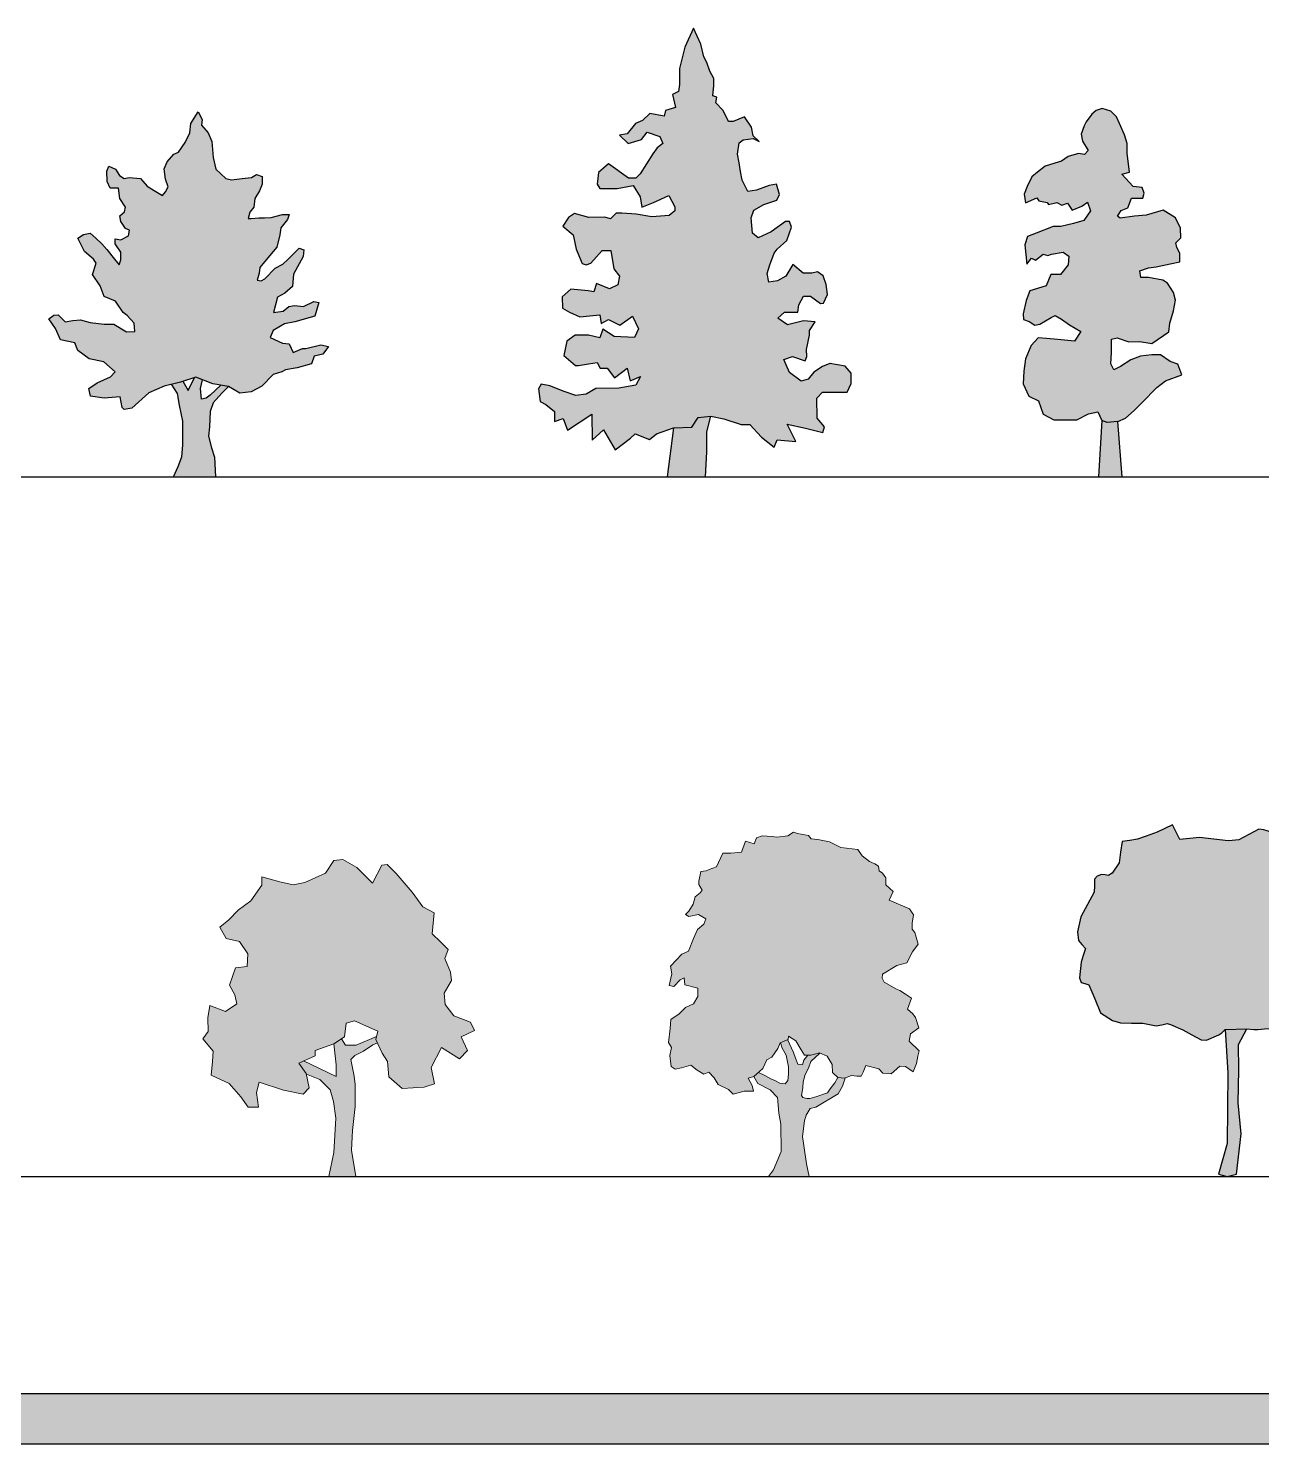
# Model space of a CAD drawing. Header units: millimetres. Extents: x 25265 to 188445, y 114168 to 192046.
# Drawn here: x 64322 to 95999, y 114168 to 150504 of the extents above; entities that cross this region are included whole.
import ezdxf

# ---------------------------------------------------------------- set-up
doc = ezdxf.new("R2010")
doc.units = ezdxf.units.MM
doc.layers.add('www.cad-blocks.net', color=7, linetype='Continuous')

# ---------------------------------------------------------------- blocks, each defined once
blk = doc.blocks.new('A$C636336A8')
h = blk.add_hatch(color=256)
h.set_gradient(color1=(42, 68, 34), color2=(61, 47, 0), tint=1, name='INVCYLINDER')
h.paths.add_polyline_path([(5423, 5373), (5666, 5670), (5861, 5896), (5936, 6213), (5956, 6389), (6129, 6607), (6177, 6734), (6079, 6733), (6002, 6733), (5708, 6653), (5539, 6652), (5392, 6651), (5196, 6628), (5118, 6628), (5166, 6796), (5263, 6924), (5290, 7141), (5408, 7339), (5483, 7515), (5482, 7712), (5334, 7760), (5208, 7681), (4963, 7658), (4696, 7628), (4549, 7655), (4294, 7899), (4222, 8193), (4190, 8607), (4090, 8831), (3920, 9026), (3940, 9174), (3840, 9369), (3646, 9073), (3627, 8827), (3503, 8581), (3336, 8334), (3210, 8283), (3043, 8086), (2967, 7909), (2997, 7643), (3069, 7447), (3000, 7320), (2924, 7221), (2705, 7346), (2529, 7464), (2359, 7659), (2063, 7685), (1937, 7656), (1817, 7732), (1718, 7900), (1542, 7976), (1494, 7849), (1496, 7582), (1574, 7407), (1792, 7409), (1822, 7142), (1971, 6919), (1944, 6799), (1825, 6700), (1848, 6553), (1975, 6378), (2074, 6330), (2047, 6182), (1851, 6083), (1704, 6110), (1705, 5983), (1854, 5767), (1855, 5570), (1807, 5443), (1687, 5590), (1488, 5834), (1361, 5980), (1212, 6127), (1064, 6252), (896, 6223), (749, 6123), (920, 5780), (1146, 5586), (1217, 5488), (1121, 5192), (1320, 4899), (1421, 4626), (1716, 4509), (1915, 4216), (2014, 4139), (2191, 3944), (2214, 3727), (1996, 3725), (1672, 3919), (1426, 3917), (1061, 3963), (814, 4032), (618, 4009), (422, 3979), (245, 4154), (126, 4153), (0, 4053), (177, 3809), (299, 3515), (672, 3441), (743, 3245), (1040, 3030), (1413, 2955), (1709, 2691), (1584, 2564), (1241, 2413), (1025, 2264), (1076, 2068), (1420, 2022), (1834, 2053), (1885, 1780), (1935, 1731), (2131, 1761), (2570, 2157), (2962, 2329), (3382, 2430), (3774, 2560), (4218, 2388), (4620, 2319), (4618, 2317), (4908, 2147), (5202, 2178), (5475, 2327), (5767, 2624), (5984, 2696), (6082, 2746), (6377, 2798), (6748, 2899), (6817, 3096), (7041, 3147), (7187, 3345), (6990, 3392), (6598, 3291), (6520, 3290), (6275, 3190), (6175, 3414), (6007, 3434), (5683, 3578), (5759, 3755), (6052, 3925), (6318, 3977), (6837, 4128), (6932, 4473), (6806, 4500), (6540, 4371), (6315, 4398), (6168, 4368), (6021, 4248), (5776, 4218), (5871, 4612), (6067, 4712), (6262, 4889), (6288, 5205), (6530, 5656), (6550, 5825), (6430, 5873), (6137, 5576), (6012, 5455), (5816, 5356), (5552, 5080), (5454, 5030), (5355, 5050), (5403, 5226)])
h = blk.add_hatch(color=256)
h.set_gradient(color1=(107, 54, 0), one_color=1, tint=1, name='INVCYLINDER')
h.paths.add_polyline_path([(4146, 1678), (4222, 1896), (4444, 2144), (4618, 2317), (4612, 2321), (4415, 2354), (4143, 2092), (4045, 2021), (3926, 1992), (3896, 2266), (3947, 2493), (3774, 2560), (3741, 2549), (3580, 2214), (3446, 2451), (3382, 2430), (3154, 2375), (3307, 2135), (3359, 1840), (3439, 1427), (3444, 809), (3418, 514), (3322, 268), (3205, 0), (4286, 0), (4254, 500), (4182, 745), (4102, 1039), (4128, 1285)])
for p, q in [((3580, 2214), (3741, 2549)), ((3307, 2135), (3154, 2375)), ((3446, 2451), (3580, 2214)), ((3896, 2266), (3947, 2493)), ((3926, 1992), (3896, 2266)), ((4415, 2354), (4143, 2092)), ((4444, 2144), (4618, 2317)), ((3359, 1840), (3307, 2135)), ((3439, 1427), (3359, 1840)), ((4045, 2021), (3926, 1992)), ((4143, 2092), (4045, 2021)), ((4222, 1896), (4146, 1678)), ((4444, 2144), (4222, 1896)), ((4146, 1678), (4128, 1285)), ((3444, 809), (3439, 1427)), ((4128, 1285), (4102, 1039)), ((3418, 514), (3444, 809)), ((4102, 1039), (4182, 745)), ((4182, 745), (4254, 500)), ((3322, 268), (3418, 514)), ((4254, 500), (4286, 0)), ((3205, 0), (3322, 268))]:
    blk.add_line(p, q)
blk.add_lwpolyline([(5861, 5896), (5666, 5670), (5423, 5373), (5403, 5226), (5355, 5050), (5454, 5030), (5552, 5080), (5816, 5356), (6012, 5455), (6137, 5576), (6430, 5873), (6550, 5825), (6530, 5656), (6288, 5205), (6262, 4889), (6067, 4712), (5871, 4612), (5776, 4218), (6021, 4248), (6168, 4368), (6315, 4398), (6540, 4371), (6806, 4500), (6932, 4473), (6837, 4128), (6318, 3977), (6052, 3925), (5759, 3755), (5683, 3578), (6007, 3434), (6175, 3414), (6275, 3190), (6520, 3290), (6598, 3291), (6990, 3392), (7187, 3345), (7041, 3147), (6817, 3096), (6748, 2899), (6377, 2798), (6082, 2746), (5984, 2696), (5767, 2624), (5475, 2327), (5202, 2178), (4908, 2147), (4612, 2321), (4218, 2388), (3774, 2560), (3382, 2430), (2962, 2329), (2570, 2157), (2131, 1761), (1935, 1731), (1885, 1780), (1834, 2053), (1420, 2022), (1076, 2068), (1025, 2264), (1241, 2413), (1584, 2564), (1709, 2691), (1413, 2955), (1040, 3030), (743, 3245), (672, 3441), (299, 3515), (177, 3809), (0, 4053), (126, 4153), (245, 4154), (422, 3979), (618, 4009), (814, 4032), (1061, 3963), (1426, 3917), (1672, 3919), (1996, 3725), (2214, 3727), (2191, 3944), (2014, 4139), (1915, 4216), (1716, 4509), (1421, 4626), (1320, 4899), (1121, 5192), (1217, 5488), (1146, 5586), (920, 5780), (749, 6123), (896, 6223), (1064, 6252), (1212, 6127), (1361, 5980), (1488, 5834), (1687, 5590), (1807, 5443), (1855, 5570), (1854, 5767), (1705, 5983), (1704, 6110), (1851, 6083), (2047, 6182), (2074, 6330), (1975, 6378), (1848, 6553), (1825, 6700), (1944, 6799), (1971, 6919), (1822, 7142), (1792, 7409), (1574, 7407), (1496, 7582), (1494, 7849), (1542, 7976), (1718, 7900), (1817, 7732), (1937, 7656), (2063, 7685), (2359, 7659), (2529, 7464), (2705, 7346), (2924, 7221), (3000, 7320), (3069, 7447), (2997, 7643), (2967, 7909), (3043, 8086), (3210, 8283), (3336, 8334), (3503, 8581), (3627, 8827), (3646, 9073), (3840, 9369), (3940, 9174), (3920, 9026), (4090, 8831), (4190, 8607), (4222, 8193), (4294, 7899), (4549, 7655), (4696, 7628), (4963, 7658), (5208, 7681), (5334, 7760), (5482, 7712), (5483, 7515), (5408, 7339), (5290, 7141), (5263, 6924), (5166, 6796), (5118, 6628), (5196, 6628), (5392, 6651), (5539, 6652), (5708, 6653), (6002, 6733), (6079, 6733), (6177, 6734), (6129, 6607), (5956, 6389), (5936, 6213)], close=True)
blk = doc.blocks.new('A$C3C77407C')
h = blk.add_hatch(color=256)
h.set_gradient(color1=(42, 68, 34), color2=(61, 47, 0), tint=1, name='INVCYLINDER')
h.paths.add_polyline_path([(2996, 5289), (3220, 5361), (3416, 5391), (3781, 5464), (4026, 5515), (4024, 5740), (3953, 5887), (3924, 6006), (4049, 6133), (4047, 6379), (3919, 6651), (3601, 6846), (3160, 6716), (2865, 6692), (2494, 6640), (2423, 6689), (2520, 6837), (2688, 6909), (2785, 7155), (2932, 7156), (3079, 7157), (3107, 7284), (3056, 7431), (2831, 7450), (2534, 7771), (2730, 7822), (2677, 8312), (2675, 8558), (2603, 8775), (2475, 9069), (2403, 9244), (2255, 9390), (2030, 9459), (1882, 9408), (1764, 9309), (1618, 9111), (1570, 9013), (1494, 8795), (1524, 8619), (1673, 8375), (1575, 8276), (1428, 8303), (1155, 8223), (987, 8103), (812, 8052), (567, 7973), (372, 7824), (225, 7704), (108, 7457), (32, 7260), (62, 7035), (356, 7164), (405, 7087), (623, 7040), (652, 6991), (869, 7042), (996, 6973), (1143, 7023), (1264, 6848), (1509, 6949), (1655, 7048), (1734, 6831), (1561, 6584), (1295, 6505), (972, 6425), (776, 6423), (335, 6251), (118, 6172), (42, 5954), (72, 5709), (95, 5463), (220, 5612), (319, 5563), (514, 5712), (634, 5685), (732, 5714), (1027, 5765), (1175, 5668), (1155, 5444), (961, 5196), (715, 5194), (591, 4899), (178, 4776), (82, 4530), (7, 4185), (8, 4038), (156, 3990), (304, 3892), (430, 3915), (724, 4092), (822, 4142), (991, 4045), (1189, 3899), (1485, 3726), (1318, 3479), (897, 3525), (602, 3551), (384, 3570), (210, 3372), (65, 3027), (19, 2711), (0, 2388), (150, 2073), (397, 1949), (519, 1606), (793, 1460), (1011, 1462), (1383, 1465), (1677, 1615), (1922, 1666), (2022, 1449), (2157, 1392), (2436, 1424), (2632, 1503), (2855, 1701), (3050, 1899), (3440, 2295), (3657, 2466), (4077, 2616), (3976, 2889), (3779, 2958), (3532, 3132), (3308, 3130), (3013, 3099), (2768, 2999), (2503, 2829), (2328, 2750), (2256, 2897), (2275, 3192), (2272, 3536), (2420, 3565), (2715, 3469), (2989, 3471), (3305, 3425), (3745, 3723), (3772, 3941), (3867, 4264), (3914, 4531), (3864, 4728), (3714, 4972), (3587, 5048), (3222, 5116), (3025, 5114)])
h = blk.add_hatch(color=256)
h.set_gradient(color1=(107, 54, 0), one_color=1, tint=1, name='INVCYLINDER')
h.paths.add_polyline_path([(2436, 1424), (2157, 1392), (2022, 1449), (1935, 0), (2546, 0)])
for p, q in [((2157, 1392), (2022, 1449)), ((2436, 1424), (2157, 1392))]:
    blk.add_line(p, q)
blk.add_lwpolyline([(2546, 0), (2436, 1424), (2632, 1503), (2855, 1701), (3050, 1899), (3440, 2295), (3657, 2466), (4077, 2616), (3976, 2889), (3779, 2958), (3532, 3132), (3308, 3130), (3013, 3099), (2768, 2999), (2503, 2829), (2328, 2750), (2256, 2897), (2275, 3192), (2272, 3536), (2420, 3565), (2715, 3469), (2989, 3471), (3305, 3425), (3745, 3723), (3772, 3941), (3867, 4264), (3914, 4531), (3864, 4728), (3714, 4972), (3587, 5048), (3222, 5116), (3025, 5114), (2996, 5289), (3220, 5361), (3416, 5391), (3781, 5464), (4026, 5515), (4024, 5740), (3953, 5887), (3924, 6006), (4049, 6133), (4047, 6379), (3919, 6651), (3601, 6846), (3160, 6716), (2865, 6692), (2494, 6640), (2423, 6689), (2520, 6837), (2688, 6909), (2785, 7155), (2932, 7156), (3079, 7157), (3107, 7284), (3056, 7431), (2831, 7450), (2534, 7771), (2730, 7822), (2677, 8312), (2675, 8558), (2603, 8775), (2475, 9069), (2403, 9244), (2255, 9390), (2030, 9459), (1882, 9408), (1764, 9309), (1618, 9111), (1570, 9013), (1494, 8795), (1524, 8619), (1673, 8375), (1575, 8276), (1428, 8303), (1155, 8223), (987, 8103), (812, 8052), (567, 7973), (372, 7824), (225, 7704), (108, 7457), (32, 7260), (62, 7035), (356, 7164), (405, 7087), (623, 7040), (652, 6991), (869, 7042), (996, 6973), (1143, 7023), (1264, 6848), (1509, 6949), (1655, 7048), (1734, 6831), (1561, 6584), (1295, 6505), (972, 6425), (776, 6423), (335, 6251), (118, 6172), (42, 5954), (72, 5709), (95, 5463), (220, 5612), (319, 5563), (514, 5712), (634, 5685), (732, 5714), (1027, 5765), (1175, 5668), (1155, 5444), (961, 5196), (715, 5194), (591, 4899), (178, 4776), (82, 4530), (7, 4185), (8, 4038), (156, 3990), (304, 3892), (430, 3915), (724, 4092), (822, 4142), (991, 4045), (1189, 3899), (1485, 3726), (1318, 3479), (897, 3525), (602, 3551), (384, 3570), (210, 3372), (65, 3027), (19, 2711), (0, 2388), (150, 2073), (397, 1949), (519, 1606), (793, 1460), (1011, 1462), (1383, 1465), (1677, 1615), (1922, 1666), (2022, 1449), (1935, 0)])
blk = doc.blocks.new('A$C60A16AC3')
h = blk.add_hatch(color=256)
h.set_gradient(color1=(42, 68, 34), color2=(112, 86, 0), tint=1, name='INVCYLINDER')
h.paths.add_polyline_path([(5894, 6234), (5943, 6769), (5651, 6927), (5381, 7300), (4972, 7778), (4734, 8013), (4596, 7989), (4363, 7529), (3955, 7930), (3602, 8142), (3365, 8109), (3153, 7787), (2620, 7546), (2323, 7490), (1978, 7563), (1519, 7697), (1520, 7483), (1233, 7076), (914, 6837), (672, 6590), (436, 6405), (599, 6108), (943, 6035), (1160, 5715), (1139, 5394), (842, 5361), (685, 4909), (824, 4666), (879, 4429), (583, 4236), (184, 4393), (133, 4072), (136, 3720), (0, 3536), (270, 3217), (249, 2949), (221, 2598), (681, 2387), (975, 2046), (1168, 1780), (1435, 1782), (1379, 2156), (1453, 2424), (2074, 2215), (2579, 2112), (2738, 2273), (2659, 2647), (2466, 2913), (2892, 3100), (2891, 3238), (3371, 3402), (3637, 3587), (3688, 3939), (3901, 3994), (4500, 3732), (4448, 3517), (4611, 3167), (4743, 2954), (4776, 2557), (5123, 2262), (5688, 2297), (5955, 2375), (5867, 2802), (6131, 3316), (6591, 3022), (6804, 3238), (6641, 3588), (6983, 3751), (6874, 3964), (6445, 4121), (6229, 4418), (6204, 4708), (6385, 5030), (6360, 5244), (6220, 5594), (6302, 5832), (6109, 6021)])
h = blk.add_hatch(color=256)
h.set_gradient(color1=(107, 54, 0), one_color=1, tint=1, name='INVCYLINDER')
h.paths.add_polyline_path([(3802, 3000), (3908, 3108), (4129, 3217), (4365, 3379), (4489, 3428), (4448, 3517), (4466, 3592), (3937, 3376), (3669, 3374), (3566, 3537), (3371, 3402), (3429, 2867), (3431, 2569), (2590, 2968), (2466, 2913), (2659, 2647), (2664, 2624), (3004, 2489), (3273, 2224), (3360, 1927), (3417, 1499), (3370, 620), (3237, 0), (3932, 0), (3820, 677), (3847, 1182), (3919, 1801), (3914, 2359), (3890, 2573)])
at = {"lineweight": 0}
for p, q in [((3153, 7787), (3365, 8109)), ((3365, 8109), (3602, 8142)), ((3602, 8142), (3955, 7930)), ((4596, 7989), (4734, 8013)), ((4734, 8013), (4972, 7778)), ((1519, 7697), (1978, 7563)), ((1520, 7483), (1519, 7697)), ((2620, 7546), (3153, 7787)), ((3955, 7930), (4363, 7529)), ((4363, 7529), (4596, 7989)), ((4972, 7778), (5381, 7300)), ((1233, 7076), (1520, 7483)), ((1978, 7563), (2323, 7490)), ((2323, 7490), (2620, 7546)), ((5381, 7300), (5651, 6927)), ((914, 6837), (1233, 7076)), ((5651, 6927), (5943, 6769)), ((436, 6405), (672, 6590)), ((672, 6590), (914, 6837)), ((5943, 6769), (5894, 6234)), ((599, 6108), (436, 6405)), ((5894, 6234), (6109, 6021)), ((943, 6035), (599, 6108)), ((1160, 5715), (943, 6035)), ((6109, 6021), (6302, 5832)), ((6302, 5832), (6220, 5594)), ((1139, 5394), (1160, 5715)), ((6220, 5594), (6360, 5244)), ((685, 4909), (842, 5361)), ((842, 5361), (1139, 5394)), ((6360, 5244), (6385, 5030)), ((824, 4666), (685, 4909)), ((6385, 5030), (6204, 4708)), ((133, 4072), (184, 4393)), ((184, 4393), (583, 4236)), ((583, 4236), (879, 4429)), ((879, 4429), (824, 4666)), ((6204, 4708), (6229, 4418)), ((6229, 4418), (6445, 4121)), ((136, 3720), (133, 4072)), ((6445, 4121), (6874, 3964)), ((0, 3536), (136, 3720)), ((3688, 3939), (3637, 3587)), ((3901, 3994), (3688, 3939)), ((4500, 3732), (3901, 3994)), ((4448, 3517), (4500, 3732)), ((6983, 3751), (6641, 3588)), ((6874, 3964), (6983, 3751)), ((270, 3217), (0, 3536)), ((3371, 3402), (2891, 3238)), ((3637, 3587), (3371, 3402)), ((3371, 3402), (3429, 2867)), ((3566, 3537), (3669, 3374)), ((3669, 3374), (3937, 3376)), ((3937, 3376), (4466, 3592)), ((4365, 3379), (4129, 3217)), ((4489, 3428), (4365, 3379)), ((4611, 3167), (4448, 3517)), ((6131, 3316), (5867, 2802)), ((6591, 3022), (6131, 3316)), ((6641, 3588), (6804, 3238)), ((221, 2598), (249, 2949)), ((249, 2949), (270, 3217)), ((2892, 3100), (2466, 2913)), ((2466, 2913), (2659, 2647)), ((3431, 2569), (2590, 2968)), ((2891, 3238), (2892, 3100)), ((3908, 3108), (3802, 3000)), ((3802, 3000), (3890, 2573)), ((4129, 3217), (3908, 3108)), ((4743, 2954), (4611, 3167)), ((4776, 2557), (4743, 2954)), ((6804, 3238), (6591, 3022)), ((681, 2387), (221, 2598)), ((2659, 2647), (2738, 2273)), ((2664, 2624), (3004, 2489)), ((3429, 2867), (3431, 2569)), ((3890, 2573), (3914, 2359)), ((5123, 2262), (4776, 2557)), ((5867, 2802), (5955, 2375)), ((975, 2046), (681, 2387)), ((1453, 2424), (1379, 2156)), ((2074, 2215), (1453, 2424)), ((2579, 2112), (2074, 2215)), ((2738, 2273), (2579, 2112)), ((3004, 2489), (3273, 2224)), ((3273, 2224), (3360, 1927)), ((3914, 2359), (3919, 1801)), ((5688, 2297), (5123, 2262)), ((5955, 2375), (5688, 2297)), ((1168, 1780), (975, 2046)), ((1379, 2156), (1435, 1782)), ((3360, 1927), (3417, 1499)), ((1435, 1782), (1168, 1780)), ((3417, 1499), (3370, 620)), ((3919, 1801), (3847, 1182)), ((3847, 1182), (3820, 677)), ((3370, 620), (3237, 0)), ((3820, 677), (3932, 0))]:
    blk.add_line(p, q, dxfattribs=at)
blk = doc.blocks.new('A$C74615729')
h = blk.add_hatch(color=256)
h.set_gradient(color1=(42, 68, 34), color2=(112, 86, 0), tint=1, name='INVCYLINDER')
h.paths.add_polyline_path([(3089, 3601), (3276, 3487), (3412, 3254), (3494, 3117), (3661, 3118), (3904, 3178), (3893, 3167), (4082, 3088), (4203, 2874), (4219, 2673), (4353, 2541), (4521, 2523), (4707, 2591), (4840, 2578), (4955, 2579), (5007, 2679), (5072, 2847), (5407, 2764), (5508, 2650), (5724, 2633), (5942, 2835), (6090, 2822), (6291, 2690), (6376, 2905), (6408, 3092), (6440, 3226), (6185, 3477), (6217, 3659), (6436, 3813), (6347, 4080), (6280, 4180), (6145, 4293), (6243, 4581), (6094, 4680), (5941, 4779), (5859, 4812), (5538, 4991), (5489, 5091), (5503, 5191), (5869, 5413), (6122, 5482), (6267, 5765), (6419, 5967), (6330, 6267), (6263, 6353), (6262, 6501), (6293, 6721), (6192, 6868), (5674, 7098), (5773, 7318), (5585, 7484), (5584, 7666), (5502, 7784), (5415, 7851), (5400, 7965), (5299, 8031), (5165, 8083), (4978, 8229), (4862, 8396), (4575, 8427), (4427, 8445), (4139, 8590), (3838, 8655), (3670, 8673), (3603, 8753), (3316, 8804), (3215, 8836), (3068, 8749), (2782, 8714), (2667, 8732), (2413, 8744), (2266, 8695), (2200, 8542), (1980, 8607), (1882, 8324), (1600, 8303), (1400, 8302), (1235, 7952), (1049, 7883), (969, 7849), (835, 7829), (784, 7580), (785, 7494), (872, 7347), (820, 7280), (687, 7178), (641, 6992), (523, 6809), (442, 6723), (524, 6676), (777, 6725), (959, 6612), (912, 6478), (746, 6343), (648, 6108), (517, 5787), (350, 5705), (52, 5401), (87, 5201), (22, 4900), (137, 4881), (303, 5050), (403, 5103), (423, 4917), (758, 4839), (760, 4619), (642, 4436), (442, 4335), (276, 4180), (62, 4031), (45, 3796), (0, 3443), (82, 3310), (36, 3109), (72, 2822), (173, 2756), (339, 2791), (573, 2860), (741, 2727), (909, 2628), (1042, 2682), (1177, 2530), (1279, 2364), (1547, 2232), (1663, 2118), (1949, 2187), (2183, 2189), (2148, 2337), (2047, 2523), (2194, 2571), (2427, 2774), (2525, 2994), (2659, 3062), (2810, 3283), (2880, 3442), (2882, 3435), (3075, 3519)])
h = blk.add_hatch(color=256)
h.set_gradient(color1=(107, 54, 0), one_color=1, tint=1, name='INVCYLINDER')
h.paths.add_polyline_path([(3539, 1579), (3638, 1747), (3791, 1782), (4357, 2120), (4475, 2322), (4538, 2529), (4521, 2523), (4353, 2541), (4273, 2406), (4155, 2253), (4089, 2152), (3789, 2049), (3636, 2000), (3555, 1999), (3455, 2032), (3421, 2080), (3453, 2280), (3466, 2433), (3517, 2615), (3597, 2783), (3662, 2951), (3893, 3167), (3880, 3172), (3661, 3118), (3580, 3117), (3481, 2983), (3448, 2868), (3329, 2881), (3261, 3034), (3212, 3186), (3063, 3514), (2882, 3435), (2924, 3298), (3026, 3113), (3061, 2946), (3081, 2812), (3081, 2731), (3082, 2631), (3064, 2464), (2998, 2377), (2864, 2395), (2730, 2461), (2629, 2508), (2481, 2593), (2311, 2673), (2194, 2571), (2296, 2391), (2617, 2226), (2800, 2027), (2837, 1626), (2892, 1340), (2897, 638), (2700, 168), (2568, 0), (3619, 0), (3549, 328), (3479, 795), (3443, 1029), (3493, 1431)])
at = {"lineweight": 0}
for p, q in [((2266, 8695), (2413, 8744)), ((2413, 8744), (2667, 8732)), ((2667, 8732), (2782, 8714)), ((2782, 8714), (3068, 8749)), ((3068, 8749), (3215, 8836)), ((3215, 8836), (3316, 8804)), ((3316, 8804), (3603, 8753)), ((3603, 8753), (3670, 8673)), ((1882, 8324), (1980, 8607)), ((1980, 8607), (2200, 8542)), ((2200, 8542), (2266, 8695)), ((3670, 8673), (3838, 8655)), ((3838, 8655), (4139, 8590)), ((4139, 8590), (4427, 8445)), ((4427, 8445), (4575, 8427)), ((4575, 8427), (4862, 8396)), ((4862, 8396), (4978, 8229)), ((1235, 7952), (1400, 8302)), ((1400, 8302), (1600, 8303)), ((1600, 8303), (1882, 8324)), ((4978, 8229), (5165, 8083)), ((5165, 8083), (5299, 8031)), ((5299, 8031), (5400, 7965)), ((784, 7580), (835, 7829)), ((835, 7829), (969, 7849)), ((969, 7849), (1049, 7883)), ((1049, 7883), (1235, 7952)), ((5400, 7965), (5415, 7851)), ((5415, 7851), (5502, 7784)), ((5502, 7784), (5584, 7666)), ((5584, 7666), (5585, 7484)), ((687, 7178), (820, 7280)), ((785, 7494), (784, 7580)), ((872, 7347), (785, 7494)), ((820, 7280), (872, 7347)), ((5585, 7484), (5773, 7318)), ((5773, 7318), (5674, 7098)), ((523, 6809), (641, 6992)), ((641, 6992), (687, 7178)), ((5674, 7098), (6192, 6868)), ((442, 6723), (523, 6809)), ((524, 6676), (442, 6723)), ((777, 6725), (524, 6676)), ((959, 6612), (777, 6725)), ((912, 6478), (959, 6612)), ((6192, 6868), (6293, 6721)), ((6293, 6721), (6262, 6501)), ((648, 6108), (746, 6343)), ((746, 6343), (912, 6478)), ((6262, 6501), (6263, 6353)), ((6263, 6353), (6330, 6267)), ((6330, 6267), (6419, 5967)), ((517, 5787), (648, 6108)), ((6419, 5967), (6267, 5765)), ((52, 5401), (350, 5705)), ((350, 5705), (517, 5787)), ((6122, 5482), (5869, 5413)), ((6267, 5765), (6122, 5482)), ((22, 4900), (87, 5201)), ((87, 5201), (52, 5401)), ((403, 5103), (303, 5050)), ((423, 4917), (403, 5103)), ((5503, 5191), (5489, 5091)), ((5489, 5091), (5538, 4991)), ((5869, 5413), (5503, 5191)), ((137, 4881), (22, 4900)), ((303, 5050), (137, 4881)), ((758, 4839), (423, 4917)), ((760, 4619), (758, 4839)), ((5538, 4991), (5859, 4812)), ((5859, 4812), (5941, 4779)), ((5941, 4779), (6094, 4680)), ((442, 4335), (642, 4436)), ((642, 4436), (760, 4619)), ((6094, 4680), (6243, 4581)), ((6243, 4581), (6145, 4293)), ((45, 3796), (62, 4031)), ((62, 4031), (276, 4180)), ((276, 4180), (442, 4335)), ((6145, 4293), (6280, 4180)), ((6280, 4180), (6347, 4080)), ((6347, 4080), (6436, 3813)), ((0, 3443), (45, 3796)), ((6217, 3659), (6185, 3477)), ((6436, 3813), (6217, 3659)), ((82, 3310), (0, 3443)), ((36, 3109), (82, 3310)), ((2810, 3283), (2659, 3062)), ((2875, 3432), (2810, 3283)), ((3075, 3519), (2875, 3432)), ((2882, 3435), (2924, 3298)), ((2924, 3298), (3026, 3113)), ((3212, 3186), (3063, 3514)), ((3089, 3601), (3075, 3519)), ((3276, 3487), (3089, 3601)), ((3412, 3254), (3276, 3487)), ((6185, 3477), (6440, 3226)), ((72, 2822), (36, 3109)), ((2525, 2994), (2427, 2774)), ((2659, 3062), (2525, 2994)), ((3026, 3113), (3061, 2946)), ((3061, 2946), (3081, 2812)), ((3261, 3034), (3212, 3186)), ((3329, 2881), (3261, 3034)), ((3494, 3117), (3412, 3254)), ((3481, 2983), (3448, 2868)), ((3580, 3117), (3481, 2983)), ((3661, 3118), (3494, 3117)), ((3662, 2951), (3597, 2783)), ((3880, 3172), (3661, 3118)), ((3893, 3167), (3662, 2951)), ((4082, 3088), (3880, 3172)), ((4203, 2874), (4082, 3088)), ((6408, 3092), (6376, 2905)), ((6440, 3226), (6408, 3092)), ((173, 2756), (72, 2822)), ((339, 2791), (173, 2756)), ((573, 2860), (339, 2791)), ((741, 2727), (573, 2860)), ((909, 2628), (741, 2727)), ((1042, 2682), (909, 2628)), ((1177, 2530), (1042, 2682)), ((2194, 2571), (2047, 2523)), ((2427, 2774), (2194, 2571)), ((2296, 2391), (2194, 2571)), ((2481, 2593), (2311, 2673)), ((2629, 2508), (2481, 2593)), ((3082, 2631), (3064, 2464)), ((3081, 2812), (3081, 2731)), ((3081, 2731), (3082, 2631)), ((3448, 2868), (3329, 2881)), ((3517, 2615), (3466, 2433)), ((3597, 2783), (3517, 2615)), ((4219, 2673), (4203, 2874)), ((4353, 2541), (4219, 2673)), ((4707, 2591), (4521, 2523)), ((4840, 2578), (4707, 2591)), ((4955, 2579), (4840, 2578)), ((5007, 2679), (4955, 2579)), ((5072, 2847), (5007, 2679)), ((5407, 2764), (5072, 2847)), ((5508, 2650), (5407, 2764)), ((5724, 2633), (5508, 2650)), ((5942, 2835), (5724, 2633)), ((6090, 2822), (5942, 2835)), ((6291, 2690), (6090, 2822)), ((6376, 2905), (6291, 2690)), ((1279, 2364), (1177, 2530)), ((1547, 2232), (1279, 2364)), ((1663, 2118), (1547, 2232)), ((1949, 2187), (1663, 2118)), ((2183, 2189), (1949, 2187)), ((2047, 2523), (2148, 2337)), ((2148, 2337), (2183, 2189)), ((2617, 2226), (2296, 2391)), ((2800, 2027), (2617, 2226)), ((2730, 2461), (2629, 2508)), ((2864, 2395), (2730, 2461)), ((2998, 2377), (2864, 2395)), ((3064, 2464), (2998, 2377)), ((3453, 2280), (3421, 2080)), ((3466, 2433), (3453, 2280)), ((4089, 2152), (4155, 2253)), ((4155, 2253), (4273, 2406)), ((4273, 2406), (4353, 2541)), ((4521, 2523), (4353, 2541)), ((4475, 2322), (4357, 2120)), ((4538, 2529), (4475, 2322)), ((2837, 1626), (2800, 2027)), ((3421, 2080), (3455, 2032)), ((3455, 2032), (3555, 1999)), ((3555, 1999), (3636, 2000)), ((3636, 2000), (3789, 2049)), ((3789, 2049), (4089, 2152)), ((4357, 2120), (3791, 1782)), ((2892, 1340), (2837, 1626)), ((3539, 1579), (3493, 1431)), ((3638, 1747), (3539, 1579)), ((3791, 1782), (3638, 1747)), ((2897, 638), (2892, 1340)), ((3493, 1431), (3443, 1029)), ((3443, 1029), (3479, 795)), ((3479, 795), (3549, 328)), ((2700, 168), (2897, 638)), ((2568, 0), (2700, 168)), ((3549, 328), (3619, 0))]:
    blk.add_line(p, q, dxfattribs=at)
blk = doc.blocks.new('A$C01D16BE5')
h = blk.add_hatch(color=256)
h.set_gradient(color1=(42, 68, 34), color2=(112, 86, 0), tint=1, name='INVCYLINDER')
h.paths.add_polyline_path([(4347, 3790), (4526, 3778), (4627, 3778), (4802, 3790), (4977, 3801), (5268, 3781), (5741, 3681), (5848, 3773), (5963, 3871), (6223, 3897), (6326, 3967), (6430, 4036), (6697, 3988), (6965, 3940), (7048, 4159), (7131, 4377), (7403, 4724), (7697, 5036), (7943, 5231), (7852, 5447), (7760, 5662), (7904, 6063), (7829, 6225), (7754, 6386), (7715, 6610), (7677, 6834), (7568, 6875), (7459, 6917), (7359, 7089), (7351, 7447), (7345, 7735), (7315, 8126), (7303, 8144), (7281, 8151), (7009, 8172), (6871, 8178), (6734, 8184), (6519, 8341), (6388, 8320), (6258, 8299), (5966, 8321), (5670, 8397), (5336, 8615), (5001, 8832), (4786, 8903), (4656, 8920), (4399, 8783), (4142, 8646), (3896, 8617), (3498, 8662), (3130, 8704), (2878, 8677), (2625, 8651), (2440, 9028), (2241, 8936), (2041, 8844), (1557, 8662), (1143, 8601), (1105, 8325), (1067, 8049), (847, 7720), (611, 7757), (504, 7708), (437, 7632), (430, 7465), (423, 7299), (254, 6984), (85, 6668), (0, 6282), (23, 6058), (111, 5954), (199, 5850), (89, 5500), (51, 5098), (89, 4982), (188, 4951), (287, 4921), (439, 4563), (590, 4205), (897, 4003), (1097, 3941), (1385, 3940), (1673, 3938), (2019, 3866), (2161, 3897), (2318, 3931), (2702, 3763), (2937, 3635), (3173, 3506), (3313, 3503), (3622, 3635), (3702, 3691), (3792, 3776)])
h = blk.add_hatch(color=256)
h.set_gradient(color1=(107, 54, 0), one_color=1, tint=1, name='INVCYLINDER')
h.paths.add_polyline_path([(4140, 2741), (4130, 3392), (4347, 3790), (3792, 3776), (3856, 2663), (3839, 851), (3621, 62), (3841, 0), (4081, 64), (4198, 1095), (4120, 1891)])
blk.add_line((3792, 3776), (4347, 3790))
for points in [[(4347, 3790), (4526, 3778), (4627, 3778), (4802, 3790), (4977, 3801), (5268, 3781), (5660, 3698), (5696, 3686), (5733, 3674), (5848, 3773), (5963, 3871), (6093, 3884), (6223, 3897), (6326, 3967), (6430, 4036), (6697, 3988), (6965, 3940), (7048, 4159), (7131, 4377), (7403, 4724), (7697, 5036), (7820, 5133), (7943, 5231), (7852, 5447), (7760, 5662), (7832, 5862), (7904, 6063), (7829, 6225), (7754, 6386), (7715, 6610), (7677, 6834), (7568, 6875), (7459, 6917), (7387, 7041), (7358, 7159), (7351, 7447), (7345, 7735), (7315, 8126), (7303, 8144), (7281, 8151), (7009, 8172), (6871, 8178), (6734, 8184), (6626, 8262), (6519, 8341), (6388, 8320), (6258, 8299), (5966, 8321), (5670, 8397), (5336, 8615), (5001, 8832), (4786, 8903), (4656, 8920), (4399, 8783), (4142, 8646), (3970, 8625), (3866, 8620), (3498, 8662), (3130, 8704), (2878, 8677), (2625, 8651), (2533, 8839), (2440, 9028), (2241, 8936), (2041, 8844), (1758, 8737), (1537, 8659), (1340, 8630), (1143, 8601), (1105, 8325), (1067, 8049), (890, 7784), (795, 7728), (703, 7742), (611, 7757), (504, 7708), (437, 7632), (430, 7465), (423, 7299), (254, 6984), (85, 6668), (0, 6282), (23, 6058), (111, 5954), (199, 5850), (144, 5675), (89, 5500), (51, 5098), (89, 4982), (188, 4951), (287, 4921), (439, 4563), (590, 4205), (897, 4003), (1097, 3941), (1385, 3940), (1673, 3938), (1846, 3902), (2019, 3866), (2161, 3897), (2302, 3928), (2386, 3901), (2702, 3763), (2937, 3635), (3173, 3506), (3313, 3503), (3622, 3635), (3702, 3691), (3792, 3776)], [(3792, 3776), (3856, 2663), (3839, 851), (3621, 62), (3841, 0), (4081, 64), (4198, 1095), (4120, 1891), (4140, 2741), (4130, 3392), (4347, 3790)]]:
    blk.add_lwpolyline(points)
blk = doc.blocks.new('A$C503071D3')
h = blk.add_hatch(color=256)
h.set_gradient(color1=(107, 54, 0), one_color=1, tint=1, name='INVCYLINDER')
h.paths.add_polyline_path([(3472, 1254), (3938, 1273), (4103, 1526), (4428, 1557), (4765, 1486), (5209, 1342), (5430, 1343), (5727, 1019), (6056, 759), (6128, 949), (6613, 910), (6388, 1351), (6863, 1249), (7306, 1137), (7347, 1285), (7156, 1504), (7152, 2020), (7298, 2169), (7593, 2171), (7930, 2174), (8033, 2396), (8031, 2659), (7882, 2837), (7482, 2907), (7293, 2832), (7073, 2683), (6927, 2503), (6748, 2459), (6451, 2678), (6301, 3014), (6522, 3089), (6849, 2976), (6890, 3092), (6889, 3271), (6960, 3640), (6959, 3756), (7105, 3978), (6810, 4008), (6400, 3899), (6146, 4076), (6323, 4225), (6660, 4228), (6691, 4417), (6805, 4639), (6984, 4641), (7248, 4453), (7322, 4454), (7426, 4676), (7392, 4939), (7316, 5159), (7168, 5264), (7021, 5231), (6800, 5229), (6535, 5448), (6358, 5152), (6138, 5034), (5917, 5001), (5873, 5222), (5945, 5443), (6059, 5739), (6132, 5845), (6383, 6068), (6496, 6406), (6453, 6553), (6347, 6552), (5981, 6286), (5645, 6136), (5497, 6251), (5462, 6651), (5534, 6841), (5786, 6990), (6122, 7098), (6195, 7246), (6119, 7509), (5929, 7476), (5604, 7357), (5383, 7324), (5233, 7618), (5190, 7838), (5156, 8059), (5112, 8280), (5152, 8575), (5257, 8650), (5520, 8683), (5668, 8611), (5519, 8757), (5475, 8978), (5294, 9240), (5001, 9121), (4885, 9121), (4810, 9267), (4735, 9414), (4555, 9602), (4585, 9750), (4479, 9781), (4509, 10044), (4508, 10223), (4401, 10412), (4325, 10632), (4250, 10779), (4174, 11105), (3981, 11514), (3764, 11028), (3621, 10480), (3624, 10069), (3594, 9890), (3447, 9815), (3524, 9478), (3261, 9403), (3230, 9255), (2861, 9326), (2673, 9145), (2495, 9070), (2276, 8805), (2087, 8772), (2309, 8553), (2645, 8661), (2791, 8851), (3119, 8738), (3194, 8560), (3047, 8443), (2943, 8295), (2610, 7776), (2506, 7670), (2316, 7668), (1797, 8033), (1547, 7810), (1507, 7515), (1581, 7399), (1729, 7401), (2024, 7403), (2434, 7480), (2615, 7186), (2659, 6924), (2953, 7042), (3352, 7224), (3501, 6930), (3502, 6825), (3356, 6708), (2914, 6673), (2513, 6743), (2144, 6772), (1997, 6771), (1851, 6622), (1703, 6663), (1292, 6660), (923, 6762), (776, 6656), (631, 6434), (896, 6215), (972, 5847), (1123, 5479), (1228, 5438), (1344, 5481), (1636, 5810), (1857, 5812), (1934, 5338), (2083, 5150), (2043, 4929), (1823, 4822), (1495, 4966), (1423, 4745), (1275, 4775), (833, 4814), (613, 4623), (616, 4328), (795, 4224), (1060, 4110), (1575, 4156), (1608, 3935), (1797, 4042), (2093, 3897), (2418, 4121), (2568, 3795), (2464, 3574), (1948, 3601), (1652, 3788), (1580, 3567), (1284, 3638), (947, 3635), (727, 3486), (657, 3117), (954, 2856), (1027, 2857), (1290, 2901), (1511, 2934), (1586, 2787), (1765, 2789), (1956, 2538), (2281, 2793), (2357, 2467), (2619, 2574), (2505, 2352), (2064, 2275), (1474, 2271), (1223, 2121), (960, 2088), (664, 2191), (294, 2335), (73, 2375), (0, 2259), (45, 1933), (193, 1860), (415, 1673), (417, 1420), (638, 1495), (745, 1201), (1374, 1606), (1379, 943), (1672, 1209), (1971, 695), (2369, 993), (2484, 1099), (2853, 955), (3031, 1103)])
h = blk.add_hatch(color=256)
h.set_gradient(color1=(42, 68, 34), color2=(61, 47, 0), tint=1, name='INVCYLINDER')
h.paths.add_polyline_path([(2083, 5150), (2043, 4929), (1823, 4822), (1495, 4966), (1423, 4745), (1275, 4775), (833, 4814), (613, 4623), (616, 4328), (795, 4224), (1060, 4110), (1575, 4156), (1608, 3935), (1797, 4042), (2093, 3897), (2418, 4121), (2568, 3795), (2464, 3574), (1948, 3601), (1652, 3788), (1580, 3567), (1284, 3638), (947, 3635), (727, 3486), (657, 3117), (954, 2856), (1027, 2857), (1290, 2901), (1511, 2934), (1586, 2787), (1765, 2789), (1956, 2538), (2281, 2793), (2357, 2467), (2619, 2574), (2505, 2352), (2064, 2275), (1474, 2271), (1223, 2121), (960, 2088), (664, 2191), (294, 2335), (73, 2375), (0, 2259), (45, 1933), (193, 1860), (415, 1673), (417, 1420), (638, 1495), (745, 1201), (1374, 1606), (1379, 943), (1672, 1209), (1971, 695), (2369, 993), (2484, 1099), (2853, 955), (3031, 1103), (3472, 1254), (3938, 1273), (4103, 1526), (4428, 1557), (4765, 1486), (5209, 1342), (5430, 1343), (5727, 1019), (6056, 759), (6128, 949), (6613, 910), (6388, 1351), (6863, 1249), (7306, 1137), (7347, 1285), (7156, 1504), (7152, 2020), (7298, 2169), (7593, 2171), (7930, 2174), (8033, 2396), (8031, 2659), (7882, 2837), (7482, 2907), (7293, 2832), (7073, 2683), (6927, 2503), (6748, 2459), (6451, 2678), (6301, 3014), (6522, 3089), (6849, 2976), (6890, 3092), (6889, 3271), (6960, 3640), (6959, 3756), (7105, 3978), (6810, 4008), (6400, 3899), (6146, 4076), (6323, 4225), (6660, 4228), (6691, 4417), (6805, 4639), (6984, 4641), (7248, 4453), (7322, 4454), (7426, 4676), (7392, 4939), (7316, 5159), (7168, 5264), (7021, 5231), (6800, 5229), (6535, 5448), (6358, 5152), (6138, 5034), (5917, 5001), (5873, 5222), (5945, 5443), (6059, 5739), (6132, 5845), (6383, 6068), (6496, 6406), (6453, 6553), (6347, 6552), (5981, 6286), (5645, 6136), (5497, 6251), (5462, 6651), (5534, 6841), (5786, 6990), (6122, 7098), (6195, 7246), (6119, 7509), (5929, 7476), (5604, 7357), (5383, 7324), (5233, 7618), (5190, 7838), (5156, 8059), (5112, 8280), (5152, 8575), (5257, 8650), (5520, 8683), (5668, 8611), (5519, 8757), (5475, 8978), (5294, 9240), (5001, 9121), (4885, 9121), (4810, 9267), (4735, 9414), (4555, 9602), (4585, 9750), (4479, 9781), (4509, 10044), (4508, 10223), (4401, 10412), (4325, 10632), (4250, 10779), (4174, 11105), (3981, 11514), (3764, 11028), (3621, 10480), (3624, 10069), (3594, 9890), (3447, 9815), (3524, 9478), (3261, 9403), (3230, 9255), (2861, 9326), (2673, 9145), (2495, 9070), (2276, 8805), (2087, 8772), (2309, 8553), (2645, 8661), (2791, 8851), (3119, 8738), (3194, 8560), (3047, 8443), (2943, 8295), (2610, 7776), (2506, 7670), (2316, 7668), (1797, 8033), (1547, 7810), (1507, 7515), (1581, 7399), (1729, 7401), (2024, 7403), (2434, 7480), (2615, 7186), (2659, 6924), (2953, 7042), (3352, 7224), (3501, 6930), (3502, 6825), (3356, 6708), (2914, 6673), (2513, 6743), (2144, 6772), (1997, 6771), (1851, 6622), (1703, 6663), (1292, 6660), (923, 6762), (776, 6656), (631, 6434), (896, 6215), (972, 5847), (1123, 5479), (1228, 5438), (1344, 5481), (1636, 5810), (1857, 5812), (1934, 5338)])
for p, q in [((3938, 1273), (4103, 1526)), ((4103, 1526), (4428, 1557)), ((3472, 1254), (3938, 1273))]:
    blk.add_line(p, q)
blk.add_lwpolyline([(4292, 0), (4330, 640), (4326, 1156), (4428, 1557), (4765, 1486), (5209, 1342), (5430, 1343), (5727, 1019), (6056, 759), (6128, 949), (6613, 910), (6388, 1351), (6863, 1249), (7306, 1137), (7347, 1285), (7156, 1504), (7152, 2020), (7298, 2169), (7593, 2171), (7930, 2174), (8033, 2396), (8031, 2659), (7882, 2837), (7482, 2907), (7293, 2832), (7073, 2683), (6927, 2503), (6748, 2459), (6451, 2678), (6301, 3014), (6522, 3089), (6849, 2976), (6890, 3092), (6889, 3271), (6960, 3640), (6959, 3756), (7105, 3978), (6810, 4008), (6400, 3899), (6146, 4076), (6323, 4225), (6660, 4228), (6691, 4417), (6805, 4639), (6984, 4641), (7248, 4453), (7322, 4454), (7426, 4676), (7392, 4939), (7316, 5159), (7168, 5264), (7021, 5231), (6800, 5229), (6535, 5448), (6358, 5152), (6138, 5034), (5917, 5001), (5873, 5222), (5945, 5443), (6059, 5739), (6132, 5845), (6383, 6068), (6496, 6406), (6453, 6553), (6347, 6552), (5981, 6286), (5645, 6136), (5497, 6251), (5462, 6651), (5534, 6841), (5786, 6990), (6122, 7098), (6195, 7246), (6119, 7509), (5929, 7476), (5604, 7357), (5383, 7324), (5233, 7618), (5190, 7838), (5156, 8059), (5112, 8280), (5152, 8575), (5257, 8650), (5520, 8683), (5668, 8611), (5519, 8757), (5475, 8978), (5294, 9240), (5001, 9121), (4885, 9121), (4810, 9267), (4735, 9414), (4555, 9602), (4585, 9750), (4479, 9781), (4509, 10044), (4508, 10223), (4401, 10412), (4325, 10632), (4250, 10779), (4174, 11105), (3981, 11514), (3764, 11028), (3621, 10480), (3624, 10069), (3594, 9890), (3447, 9815), (3524, 9478), (3261, 9403), (3230, 9255), (2861, 9326), (2673, 9145), (2495, 9070), (2276, 8805), (2087, 8772), (2309, 8553), (2645, 8661), (2791, 8851), (3119, 8738), (3194, 8560), (3047, 8443), (2943, 8295), (2610, 7776), (2506, 7670), (2316, 7668), (1797, 8033), (1547, 7810), (1507, 7515), (1581, 7399), (1729, 7401), (2024, 7403), (2434, 7480), (2615, 7186), (2659, 6924), (2953, 7042), (3352, 7224), (3501, 6930), (3502, 6825), (3356, 6708), (2914, 6673), (2513, 6743), (2144, 6772), (1997, 6771), (1851, 6622), (1703, 6663), (1292, 6660), (923, 6762), (776, 6656), (631, 6434), (896, 6215), (972, 5847), (1123, 5479), (1228, 5438), (1344, 5481), (1636, 5810), (1857, 5812), (1934, 5338), (2083, 5150), (2043, 4929), (1823, 4822), (1495, 4966), (1423, 4745), (1275, 4775), (833, 4814), (613, 4623), (616, 4328), (795, 4224), (1060, 4110), (1575, 4156), (1608, 3935), (1797, 4042), (2093, 3897), (2418, 4121), (2568, 3795), (2464, 3574), (1948, 3601), (1652, 3788), (1580, 3567), (1284, 3638), (947, 3635), (727, 3486), (657, 3117), (954, 2856), (1027, 2857), (1290, 2901), (1511, 2934), (1586, 2787), (1765, 2789), (1956, 2538), (2281, 2793), (2357, 2467), (2619, 2574), (2505, 2352), (2064, 2275), (1474, 2271), (1223, 2121), (960, 2088), (664, 2191), (294, 2335), (73, 2375), (0, 2259), (45, 1933), (193, 1860), (415, 1673), (417, 1420), (638, 1495), (745, 1201), (1374, 1606), (1379, 943), (1672, 1209), (1971, 695), (2369, 993), (2484, 1099), (2853, 955), (3031, 1103), (3472, 1254), (3303, 0)])
blk = doc.blocks.new('A$C63922FB4')
h = blk.add_hatch(color=256)
h.set_gradient(color1=(113, 83, 15), one_color=1, tint=1, name='INVCYLINDER')
h.paths.add_polyline_path([(4292, 0), (4330, 640), (4326, 1156), (4428, 1557), (4103, 1526), (3938, 1273), (3472, 1254), (3303, 0)])
blk.add_blockref('A$C503071D3', (0, 0))
blk = doc.blocks.new('FORMAT')
at = {"layer": 'www.cad-blocks.net', "true_color": 0x546d8e}
h = blk.add_hatch(color=155, dxfattribs=at)
h.set_gradient(color1=(68, 68, 68), color2=(84, 109, 142), tint=1)
h.paths.add_polyline_path([(32723, 115460), (32723, 114168), (188445, 114168), (188445, 115460)])
at = {"layer": 'www.cad-blocks.net', "color": 155, "true_color": 0x546d8e}
for p, q in [((32594, 138990), (188445, 138990)), ((32723, 121027), (188445, 121027)), ((32723, 115460), (188445, 115460)), ((32723, 115460), (188445, 115460)), ((32723, 114168), (188445, 114168))]:
    blk.add_line(p, q, dxfattribs=at)

msp = doc.modelspace()

# ---------------------------------------------------------------- block references
for name, p in [('A$C63922FB4', (77423, 138990)), ('A$C636336A8', (64848, 138990)), ('A$C3C77407C', (89870, 138990)), ('A$C74615729', (80761, 121027)), ('A$C01D16BE5', (91272, 121027)), ('A$C60A16AC3', (68802, 121027))]:
    msp.add_blockref(name, p)
at = {"layer": 'www.cad-blocks.net'}
msp.add_blockref('FORMAT', (0, 0), dxfattribs=at)

doc.saveas('drawing.dxf')
